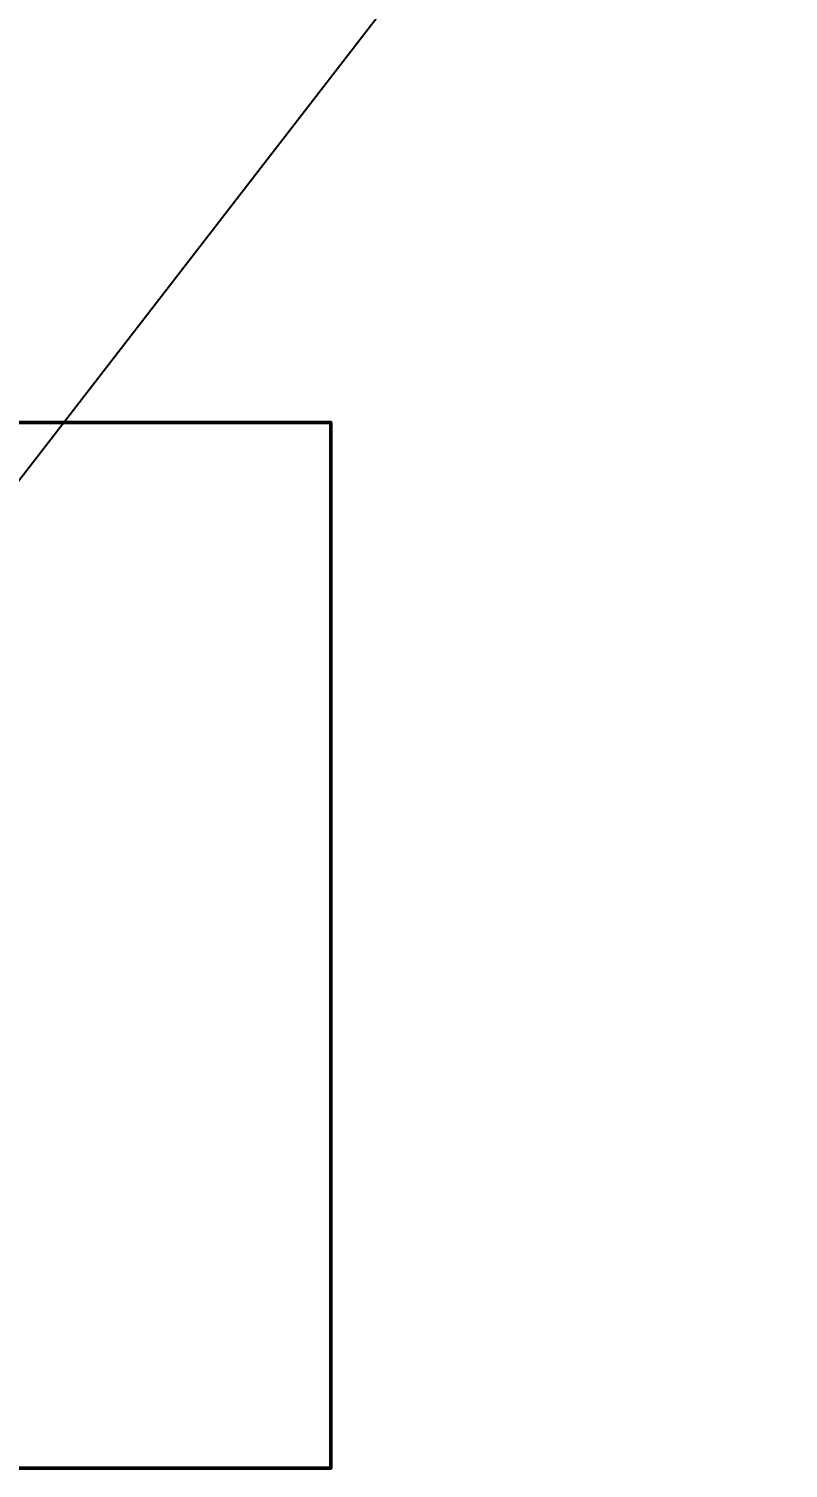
# Model space of a CAD drawing. Header units: millimetres. Extents: x -383313 to -161684, y -117025 to 99224.
# Drawn here: x -325966.1 to -325904, y 28475.7 to 28593.3 of the extents above; entities that cross this region are included whole.
import ezdxf
from ezdxf import colors
from ezdxf.entities.mleader import LeaderData, LeaderLine
from ezdxf.math import Vec2, Vec3

# ---------------------------------------------------------------- set-up
doc = ezdxf.new("R2010")
doc.units = ezdxf.units.MM
doc.header["$MEASUREMENT"] = 0

msp = doc.modelspace()

# ---------------------------------------------------------------- linework, layer by layer
at = {"lineweight": 50, "ltscale": 100}
msp.add_lwpolyline([(-326041.98094, 28561.17963), (-325941.3777, 28561.17963), (-325941.3777, 28475.72644), (-326041.98094, 28475.72644)], close=True, dxfattribs=at)

# ---------------------------------------------------------------- leaders
at = {"ltscale": 100}
ml = msp.add_multileader_mtext('Standard', dxfattribs=at)
ml.set_content('Bl-13.3', color=256)
ml.set_leader_properties()
ml.build(insert=Vec2(0, 0))
ml.multileader.update_dxf_attribs({"text_right_attachment_type": 6, "dogleg_length": 0.36, "arrow_head_size": 0.18})
ctx = ml.context
ctx.base_point, ctx.char_height, ctx.arrow_head_size, ctx.landing_gap_size, ctx.plane_origin = Vec3(-325828.85042, 28679.35027), 80, 0.18, 0.09, Vec3(-327100.03323, 28054.88238)
ctx.right_attachment = 6
notes = []
notes.append((ctx, [(0, (1, 1, 0), (-325871.88998, 28679.35027), (1, 0), 43.03956, [(0, [(-325979.66466, 28539.88154)], 0, [])])]))
ctx.mtext.insert, ctx.mtext.flow_direction = Vec3(-325828.76042, 28719.35027), 5
for ctx, leaders in notes:
    for number, flags, end, landing, length, lines in leaders:
        leader = LeaderData()
        leader.index, (leader.has_last_leader_line, leader.has_dogleg_vector, leader.attachment_direction) = number, flags
        leader.last_leader_point, leader.dogleg_vector, leader.dogleg_length = Vec3(end), Vec3(landing), length
        for number, points, colour, breaks in lines:
            line = LeaderLine()
            line.index, line.vertices, line.color, line.breaks = number, Vec3.list(points), colors.encode_raw_color(colour), breaks
            leader.lines.append(line)
        ctx.leaders.append(leader)

doc.saveas('drawing.dxf')
